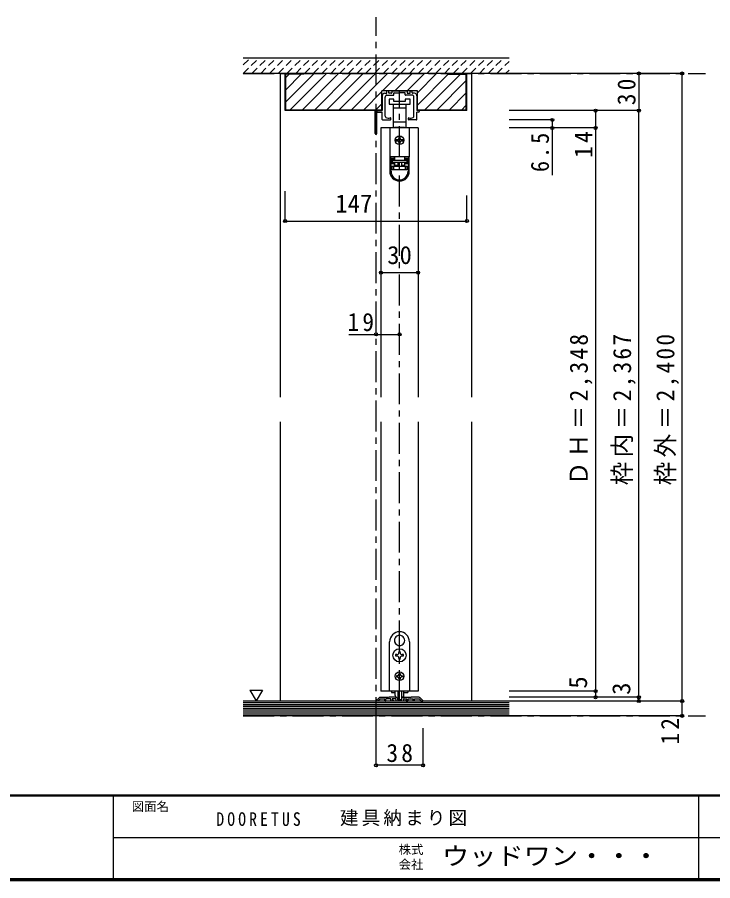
# Model space of a CAD drawing. Units: millimetres at full size, sheet at 1:5; details may follow other scales. Extents: x -973 to 977, y -718 to 696.
# Drawn here: x -76 to 486, y -701 to -2 of the extents above; entities that cross this region are included whole.
import ezdxf
from ezdxf.enums import TextEntityAlignment as Align

# ---------------------------------------------------------------- set-up
doc = ezdxf.new("R2010")
doc.units = ezdxf.units.MM
doc.header["$LTSCALE"] = 5
doc.header["$PDMODE"] = 32
doc.header["$PDSIZE"] = 2.5
doc.linetypes.add('CHAIN1', pattern=[8, 5, -1, 1, -1])
doc.linetypes.add('DASHED1', pattern=[1.8, 1.2, -0.6])
for name, color, linetype in [('0-1_通り芯', 4, 'CHAIN1'), ('0-3_仕上げ', 2, 'Continuous'), ('0-4_枠', 3, 'Continuous'), ('0-6_扉', 6, 'Continuous'), ('0-7_金物', 7, 'Continuous'), ('0-A_文字', 7, 'Continuous'), ('0-B_寸法', 7, 'Continuous'), ('0-C_ハッチ', 4, 'DASHED1'), ('F-0_補助線', 7, 'Continuous'), ('F-1_枠', 6, 'Continuous'), ('F-A_文字', 7, 'Continuous')]:
    doc.layers.add(name, color=color, linetype=linetype)
doc.styles.add('ＭＳ ゴシック', font='')
doc.styles.get('ＭＳ ゴシック').set_extended_font_data('MS Gothic')

# ---------------------------------------------------------------- blocks, each defined once
blk = doc.blocks.new('03')
at = {"layer": '0-B_寸法'}
for p, q in [((-11.079, 7.476), (-9.529, 7.476)), ((-9.229, 7.776), (-9.229, 9.176)), ((-8.029, 9.476), (-8.929, 9.476)), ((-7.729, 7.776), (-7.729, 9.176)), ((-5.529, 7.476), (-7.429, 7.476)), ((-5.229, 9.176), (-5.229, 7.776)), ((-4.929, 9.476), (6.771, 9.476)), ((-3.729, 6.276), (-3.729, 7.676)), ((-3.429, 7.976), (0.621, 7.976)), ((0.921, 8.276), (0.621, 7.976)), ((0.921, 8.276), (1.221, 7.976)), ((5.271, 7.976), (1.221, 7.976)), ((5.571, 6.276), (5.571, 7.676)), ((7.071, 9.176), (7.071, 7.776)), ((7.371, 7.476), (9.271, 7.476)), ((9.571, 7.776), (9.571, 9.176)), ((9.871, 9.476), (10.771, 9.476)), ((11.071, 7.776), (11.071, 9.176)), ((12.921, 7.476), (11.371, 7.476)), ((-13.079, 5.476), (-13.079, -6.524)), ((-10.679, -11.096), (-10.679, 4.476)), ((-9.229, 5.976), (-4.029, 5.976)), ((11.071, 5.976), (5.871, 5.976)), ((12.521, -11.096), (12.521, 4.476)), ((14.921, 5.476), (14.921, -6.524)), ((-18.179, -6.524), (-13.079, -6.524)), ((16.321, -6.524), (14.921, -6.524)), ((-18.679, -25.124), (-18.679, -7.024)), ((-17.479, -25.124), (-17.479, -8.224)), ((-16.979, -7.724), (-13.079, -7.724)), ((-13.079, -13.724), (-13.079, -7.724)), ((-6.229, -13.724), (-6.229, -12.649)), ((8.071, -13.724), (8.071, -12.649)), ((16.321, -7.724), (14.921, -7.724)), ((14.921, -13.724), (14.921, -7.724)), ((-12.779, -14.024), (-6.529, -14.024)), ((14.621, -14.024), (8.371, -14.024))]:
    blk.add_line(p, q, dxfattribs=at)
for centre, radius, start, end in [((-11.079, 5.476), 2, 90, 180), ((-9.529, 7.776), 0.3, 270, 0), ((-8.929, 9.176), 0.3, 90, 180), ((-8.029, 9.176), 0.3, 0, 90), ((-7.429, 7.776), 0.3, 180, 270), ((-5.529, 7.776), 0.3, 270, 0), ((-4.929, 9.176), 0.3, 90, 180), ((-3.429, 7.676), 0.3, 90, 180), ((5.271, 7.676), 0.3, 0, 90), ((6.771, 9.176), 0.3, 0, 90), ((7.371, 7.776), 0.3, 180, 270), ((9.271, 7.776), 0.3, 270, 0), ((9.871, 9.176), 0.3, 90, 180), ((10.771, 9.176), 0.3, 0, 90), ((11.371, 7.776), 0.3, 180, 270), ((12.921, 5.476), 2, 0, 90), ((-9.229, 4.476), 1.5, 90, 180), ((-4.029, 6.276), 0.3, 270, 0), ((5.871, 6.276), 0.3, 180, 270), ((11.071, 4.476), 1.5, 0, 90), ((-18.179, -7.024), 0.5, 90, 180), ((16.321, -7.124), 0.6, 0, 90), ((-16.979, -8.224), 0.5, 90, 180), ((-12.779, -13.724), 0.3, 180, 270), ((-9.679, -11.096), 1, 180, 243.25632), ((-7.879, -7.524), 5, 243.25632, 284.75682), ((-6.529, -12.649), 0.3, 0, 104.75682), ((-6.529, -13.724), 0.3, 270, 0), ((8.371, -12.649), 0.3, 75.24318, 180), ((8.371, -13.724), 0.3, 180, 270), ((9.721, -7.524), 5, 255.24318, 296.74368), ((11.521, -11.096), 1, 296.74368, 0), ((14.621, -13.724), 0.3, 270, 0), ((16.321, -7.124), 0.6, 270, 0), ((-18.079, -25.124), 0.6, 180, 0)]:
    blk.add_arc(centre, radius, start, end, dxfattribs=at)
blk = doc.blocks.new('下荷重(戸車)')
at = {"layer": '0-7_金物'}
for p, q in [((8.5, 37.107), (4.5, 37.107)), ((-5.25, 30.107), (0, 30.107)), ((0, 30.107), (5.25, 30.107)), ((5.25, 30.107), (5.25, 33.107)), ((5.25, 18.507), (5.25, 30.107)), ((0, 18.507), (-5.25, 18.507)), ((-5.25, 18.507), (-5.25, 14.107)), ((-5.25, 14.107), (-4, 14.107)), ((-4, 14.107), (-4, 13.807)), ((4, 14.107), (-4, 14.107)), ((5.25, 18.507), (0, 18.507)), ((4, 14.107), (5.25, 14.107)), ((4, 13.807), (4, 14.107)), ((5.25, 14.107), (5.25, 18.507)), ((7.9, 13.807), (-7.9, 13.807)), ((-7.9, 13.807), (-7.9, -9.493)), ((7.9, 13.807), (7.9, -9.493)), ((-1.5, 4.307), (-2.5, 4.307)), ((-2.5, 3.307), (-1.5, 3.307)), ((-0.5, 6.307), (-0.5, 5.307)), ((-0.5, 2.307), (-0.5, 1.307)), ((0.5, 5.307), (0.5, 6.307)), ((0.5, 1.307), (0.5, 2.307)), ((2.5, 4.307), (1.5, 4.307)), ((1.5, 3.307), (2.5, 3.307)), ((7.9, -9.493), (-7.9, -9.493)), ((-7.9, -9.493), (-7.9, -9.593)), ((-6.9, -9.593), (-7.9, -9.593)), ((-7.9, -9.593), (-7.9, -21.293)), ((-4.2, -9.593), (-6.9, -9.593)), ((-6.9, -21.293), (-6.9, -9.593)), ((-6.1, -10.593), (-6.1, -15.293)), ((-6.1, -10.593), (-4.2, -10.593)), ((-5.9, -11.693), (-5.9, -12.193)), ((-4, -11.693), (-5.9, -11.693)), ((-5.9, -12.193), (5.9, -12.193)), ((-5.9, -14.193), (-5.9, -12.193)), ((-4.9, -9.593), (-4.9, -9.493)), ((-4.2, -9.593), (-4.2, -10.593)), ((-4, -11.693), (-4, -9.493)), ((4, -9.493), (4, -11.693)), ((5.9, -11.693), (4, -11.693)), ((6.9, -9.593), (4.2, -9.593)), ((4.2, -10.593), (4.2, -9.593)), ((4.2, -11.593), (4.2, -10.593)), ((4.2, -10.593), (6.1, -10.593)), ((6.1, -11.593), (4.2, -11.593)), ((4.9, -9.493), (4.9, -9.593)), ((5.9, -12.193), (5.9, -11.693)), ((5.9, -12.193), (5.9, -14.193)), ((6.1, -15.293), (6.1, -10.593)), ((6.9, -9.593), (6.9, -21.293)), ((7.9, -9.593), (6.9, -9.593)), ((7.9, -9.493), (7.9, -9.593)), ((7.9, -21.293), (7.9, -9.593)), ((-6.1, -14.293), (-4.2, -14.293)), ((-4.2, -15.293), (-6.1, -15.293)), ((5.9, -14.193), (-5.9, -14.193)), ((-5.9, -17.193), (-4.9, -17.193)), ((-4.9, -17.193), (4.9, -17.193)), ((-4.9, -17.193), (-4.9, -20.193)), ((4.9, -20.193), (-4.9, -20.193)), ((-4.2, -14.293), (-4.2, -15.293)), ((-4.2, -15.293), (-4.2, -17.193)), ((-4, -16.193), (-4, -14.193)), ((-1.5, -14.193), (-1.5, -17.193)), ((1.5, -14.193), (1.5, -17.193)), ((1.5, -16.193), (4, -16.193)), ((6.1, -15.293), (4.2, -15.293)), ((4.2, -17.193), (4.2, -15.293)), ((4.9, -17.193), (5.9, -17.193)), ((5.9, -17.193), (5.9, -20.193))]:
    blk.add_line(p, q, dxfattribs=at)
for points in [[(-8.5, 33.107), (0, 33.107), (8.5, 33.107), (8.5, 37.107)], [(4.5, 37.107), (4.5, 35.107), (-4.5, 35.107), (-4.5, 37.107), (-8.5, 37.107), (-8.5, 33.107)], [(-5.25, 33.107), (-5.25, 30.107), (-5.25, 18.507)], [(-4.2, -10.593), (-4.2, -11.593), (-6.1, -11.593)], [(-4.9, -20.193), (-5.9, -20.193), (-5.9, -17.193)], [(-4, -17.193), (-4, -16.193), (-1.5, -16.193)], [(4, -14.193), (4, -16.193), (4, -17.193)], [(4.2, -15.293), (4.2, -14.293), (6.1, -14.293)], [(5.9, -20.193), (4.9, -20.193), (4.9, -17.193)]]:
    blk.add_lwpolyline(points, dxfattribs=at)
blk.add_circle((0, 3.807), 3.5, dxfattribs=at)
for centre, radius, start, end in [((-2.5, 3.807), 0.5, 90, 180), ((-2.5, 3.807), 0.5, 180, 270), ((-1.5, 5.307), 1, 270, 0), ((-1.5, 2.307), 1, 0, 90), ((0, 6.307), 0.5, 90, 180), ((0, 1.307), 0.5, 180, 270), ((0, 6.307), 0.5, 0, 90), ((0, 1.307), 0.5, 270, 0), ((1.5, 5.307), 1, 180, 270), ((1.5, 2.307), 1, 90, 180), ((2.5, 3.807), 0.5, 0, 90), ((2.5, 3.807), 0.5, 270, 0), ((0, -21.293), 7.9, 180, 0), ((0, -21.293), 6.9, 180, 0)]:
    blk.add_arc(centre, radius, start, end, dxfattribs=at)

msp = doc.modelspace()

# ---------------------------------------------------------------- linework, layer by layer
at = {"layer": '0-1_通り芯'}
for p, q in [((214.153, -577.5), (214.153, -2.5)), ((106.653, -48), (480.653, -48)), ((233.153, -555.5), (233.153, -62)), ((106.653, -567.5), (480.653, -567.5))]:
    msp.add_line(p, q, dxfattribs=at)
at = {"layer": '0-3_仕上げ'}
for p, q in [((321.653, -555.5), (106.653, -555.5)), ((321.653, -567.5), (106.653, -567.5))]:
    msp.add_line(p, q, dxfattribs=at)
at = {"layer": '0-3_仕上げ', "color": 7}
for p, q in [((321.653, -557), (106.653, -557)), ((321.653, -558.5), (106.653, -558.5)), ((321.653, -560), (106.653, -560)), ((321.653, -561.5), (106.653, -561.5)), ((321.653, -563), (106.653, -563)), ((321.653, -564.5), (106.653, -564.5)), ((321.653, -566), (106.653, -566))]:
    msp.add_line(p, q, dxfattribs=at)
at = {"layer": '0-4_枠', "color": 4}
for p, q in [((136.653, -48), (140.653, -48)), ((136.653, -48), (136.653, -309.75)), ((291.653, -48), (287.653, -48)), ((291.653, -309.75), (291.653, -48)), ((136.653, -329.75), (136.653, -555.5)), ((291.653, -555.5), (291.653, -329.75))]:
    msp.add_line(p, q, dxfattribs=at)
at = {"layer": '0-4_枠'}
for p, q in [((140.653, -78), (140.653, -48)), ((287.653, -48), (140.653, -48)), ((141.153, -77.5), (141.153, -48.5)), ((155.653, -48.5), (141.153, -48.5)), ((155.653, -48), (155.653, -48.5)), ((272.653, -48.5), (272.653, -48)), ((272.653, -48.5), (287.153, -48.5)), ((287.153, -77.5), (287.153, -48.5)), ((287.653, -78), (287.653, -48)), ((218.753, -78), (218.753, -62)), ((247.553, -62), (218.753, -62)), ((247.553, -78), (247.553, -62)), ((218.753, -78), (140.653, -78)), ((218.753, -77.5), (141.153, -77.5)), ((287.153, -77.5), (247.553, -77.5)), ((287.653, -78), (247.553, -78))]:
    msp.add_line(p, q, dxfattribs=at)
at = {"layer": '0-6_扉'}
for p, q in [((248.153, -92), (218.153, -92)), ((218.153, -92), (218.153, -309.75)), ((248.153, -92), (248.153, -309.75)), ((218.153, -329.75), (218.153, -547.5)), ((248.153, -329.75), (248.153, -547.5)), ((248.153, -547.5), (218.153, -547.5))]:
    msp.add_line(p, q, dxfattribs=at)
at = {"layer": '0-7_金物'}
for p, q in [((233.054, -502.351), (233.153, -502.45)), ((233.252, -502.351), (233.153, -502.45)), ((225.153, -547.5), (225.153, -507.5)), ((229.511, -508.489), (229.646, -508.525)), ((229.609, -508.66), (229.646, -508.525)), ((236.795, -508.489), (236.66, -508.525)), ((236.697, -508.66), (236.66, -508.525)), ((241.153, -507.5), (241.153, -547.5)), ((232.653, -515.35), (232.653, -516.3)), ((233.653, -515.35), (232.653, -515.35)), ((233.653, -516.3), (233.653, -515.35)), ((230.953, -518), (230.003, -518)), ((230.003, -518), (230.003, -519)), ((230.003, -519), (230.953, -519)), ((233.653, -521.65), (233.653, -520.7)), ((236.303, -518), (235.353, -518)), ((235.353, -519), (236.303, -519)), ((236.303, -519), (236.303, -518)), ((231.353, -535), (230.753, -535)), ((230.753, -535), (230.753, -536)), ((230.753, -536), (231.353, -536)), ((232.653, -533.1), (233.653, -533.1)), ((232.653, -533.1), (232.653, -533.7)), ((232.653, -537.3), (232.653, -537.9)), ((233.653, -533.1), (233.653, -533.7)), ((233.653, -537.3), (233.653, -537.9)), ((234.953, -535), (235.553, -535)), ((233.653, -537.9), (232.653, -537.9)), ((241.153, -547.5), (225.153, -547.5)), ((226.553, -547.5), (226.553, -548.7)), ((226.553, -548.7), (229.685, -548.7)), ((229.653, -550.921), (229.653, -547.5)), ((231.653, -547.5), (231.653, -554.121)), ((234.653, -547.5), (234.653, -554.112)), ((236.621, -548.7), (239.753, -548.7)), ((236.653, -550.921), (236.653, -547.5)), ((239.753, -547.5), (239.753, -548.7)), ((234.353, -554.421), (231.953, -554.421))]:
    msp.add_line(p, q, dxfattribs=at)
at = {"layer": '0-7_金物', "color": 3}
for p, q in [((216.577, -552.793), (214.212, -555.159)), ((215.953, -555.5), (214.353, -555.5)), ((216.153, -554.914), (217.367, -553.7)), ((216.153, -555.3), (216.153, -554.914)), ((217.284, -552.5), (223.853, -552.5)), ((217.367, -553.7), (221.153, -553.7)), ((221.153, -555.2), (221.153, -553.7)), ((221.453, -555.5), (221.853, -555.5)), ((222.153, -555.2), (222.153, -553.7)), ((229.924, -552.5), (224.453, -552.5)), ((227.753, -555.5), (226.453, -555.5)), ((229.553, -553.7), (227.153, -553.7)), ((227.153, -553.7), (227.153, -554.7)), ((227.753, -554.7), (227.153, -554.7)), ((230.053, -554.2), (230.053, -555.2)), ((230.078, -552.524), (231.207, -552.888)), ((235.953, -555.5), (230.353, -555.5)), ((231.553, -553.364), (231.553, -554.4)), ((231.853, -554.7), (234.453, -554.7)), ((234.753, -553.364), (234.753, -554.4)), ((236.228, -552.524), (235.1, -552.888)), ((236.253, -554.2), (236.253, -555.2)), ((236.382, -552.5), (241.853, -552.5)), ((236.753, -553.7), (239.153, -553.7)), ((238.553, -554.7), (239.153, -554.7)), ((238.553, -555.5), (239.853, -555.5)), ((239.153, -553.7), (239.153, -554.7)), ((240.153, -555.2), (240.153, -553.7)), ((240.153, -553.7), (244.153, -553.7)), ((249.022, -552.5), (242.453, -552.5)), ((244.153, -555.2), (244.153, -553.7)), ((244.853, -555.5), (244.453, -555.5)), ((245.153, -553.7), (248.939, -553.7)), ((245.153, -555.2), (245.153, -553.7)), ((250.153, -554.914), (248.939, -553.7)), ((249.729, -552.793), (252.094, -555.159)), ((250.153, -555.3), (250.153, -554.914)), ((250.353, -555.5), (251.953, -555.5))]:
    msp.add_line(p, q, dxfattribs=at)
at = {"layer": '0-7_金物'}
for points in [[(232.653, -520.7), (232.653, -521.65), (233.653, -521.65)], [(235.553, -535), (235.553, -536), (234.953, -536)]]:
    msp.add_lwpolyline(points, dxfattribs=at)
at = {"layer": '0-7_金物', "color": 3}
for points in [[(226.153, -555.2), (226.153, -553.7), (222.153, -553.7)], [(223.853, -552.5), (224.153, -552.8), (224.453, -552.5)], [(242.453, -552.5), (242.153, -552.8), (241.853, -552.5)]]:
    msp.add_lwpolyline(points, dxfattribs=at)
at = {"layer": '0-7_金物'}
for centre, radius in [((233.153, -518.5), 5.35), ((233.153, -535.5), 3.5)]:
    msp.add_circle(centre, radius, dxfattribs=at)
for centre, radius, start, end in [((233.153, -507.5), 8, 0, 180), ((233.153, -506.5), 4.15, 91.3645, 208.6355), ((233.153, -506.5), 4.15, 331.3645, 88.6355), ((233.153, -506.5), 4.15, 211.3645, 328.6355), ((230.953, -516.3), 1.7, 270, 0), ((235.353, -516.3), 1.7, 180, 270), ((230.953, -520.7), 1.7, 0, 90), ((235.353, -520.7), 1.7, 90, 180), ((231.353, -533.7), 1.3, 270, 0), ((231.353, -537.3), 1.3, 0, 90), ((234.953, -533.7), 1.3, 180, 270), ((234.953, -537.3), 1.3, 90, 180), ((231.653, -550.921), 2, 180, 264.78409), ((234.653, -550.921), 2, 275.21591, 0), ((231.453, -553.112), 0.2, 0, 84.78409), ((231.953, -554.121), 0.3, 180, 270), ((234.353, -554.121), 0.3, 270, 0), ((234.853, -553.112), 0.2, 95.21591, 180)]:
    msp.add_arc(centre, radius, start, end, dxfattribs=at)
at = {"layer": '0-7_金物', "color": 3}
for centre, radius, start, end in [((214.353, -555.3), 0.2, 135, 270), ((215.953, -555.3), 0.2, 270, 0), ((217.284, -553.5), 1, 90, 135), ((221.453, -555.2), 0.3, 180, 270), ((221.853, -555.2), 0.3, 270, 0), ((226.453, -555.2), 0.3, 180, 270), ((227.753, -555.1), 0.4, 0, 90), ((227.753, -555.1), 0.4, 270, 0), ((229.553, -554.2), 0.5, 0, 90), ((229.924, -553), 0.5, 72.1213, 90), ((230.353, -555.2), 0.3, 180, 270), ((231.053, -553.364), 0.5, 0, 72.1213), ((231.853, -554.4), 0.3, 180, 270), ((234.453, -554.4), 0.3, 270, 0), ((235.253, -553.364), 0.5, 107.8787, 180), ((235.953, -555.2), 0.3, 270, 0), ((236.382, -553), 0.5, 90, 107.8787), ((236.753, -554.2), 0.5, 90, 180), ((238.553, -555.1), 0.4, 90, 180), ((238.553, -555.1), 0.4, 180, 270), ((239.853, -555.2), 0.3, 270, 0), ((244.453, -555.2), 0.3, 180, 270), ((244.853, -555.2), 0.3, 270, 0), ((249.022, -553.5), 1, 45, 90), ((250.353, -555.3), 0.2, 180, 270), ((251.953, -555.3), 0.2, 270, 45)]:
    msp.add_arc(centre, radius, start, end, dxfattribs=at)
at = {"layer": '0-A_文字'}
msp.add_line((112.218, -546.686), (117.218, -555.347), dxfattribs=at)
msp.add_lwpolyline([(112.218, -546.686), (122.218, -546.686), (117.218, -555.347)], dxfattribs=at)
at = {"layer": '0-B_寸法', "color": 4, "linetype": 'DASHED1'}
for p, q in [((106.653, -41.037), (112.19, -35.5)), ((106.761, -48), (119.261, -35.5)), ((113.832, -48), (126.332, -35.5)), ((120.904, -48), (133.404, -35.5)), ((127.975, -48), (140.475, -35.5)), ((135.046, -48), (147.546, -35.5)), ((142.117, -48), (154.617, -35.5)), ((149.188, -48), (161.688, -35.5)), ((156.259, -48), (168.759, -35.5)), ((163.33, -48), (175.83, -35.5)), ((170.401, -48), (182.901, -35.5)), ((177.472, -48), (189.972, -35.5)), ((184.543, -48), (197.043, -35.5)), ((191.614, -48), (204.114, -35.5)), ((198.685, -48), (211.185, -35.5)), ((205.756, -48), (218.256, -35.5)), ((212.827, -48), (225.327, -35.5)), ((219.899, -48), (232.399, -35.5)), ((226.97, -48), (239.47, -35.5)), ((234.041, -48), (246.541, -35.5)), ((241.112, -48), (253.612, -35.5)), ((248.183, -48), (260.683, -35.5)), ((255.254, -48), (267.754, -35.5)), ((262.325, -48), (274.825, -35.5)), ((269.396, -48), (281.896, -35.5)), ((276.467, -48), (288.967, -35.5)), ((283.538, -48), (296.038, -35.5)), ((290.609, -48), (303.109, -35.5)), ((297.68, -48), (310.18, -35.5)), ((304.751, -48), (317.251, -35.5)), ((311.822, -48), (321.653, -38.169)), ((318.893, -48), (321.653, -45.24))]:
    msp.add_line(p, q, dxfattribs=at)
at = {"layer": '0-B_寸法', "color": 2}
for p, q in [((321.653, -35.5), (106.653, -35.5)), ((321.653, -48), (106.653, -48))]:
    msp.add_line(p, q, dxfattribs=at)
at = {"layer": '0-B_寸法', "color": 4}
for p, q in [((461.653, -48), (321.653, -48)), ((426.653, -48), (426.653, -78)), ((461.653, -555.5), (461.653, -48)), ((426.653, -78), (321.653, -78)), ((391.653, -78), (391.653, -92)), ((426.653, -552.5), (426.653, -78)), ((356.653, -85.5), (321.653, -85.5)), ((356.653, -85.5), (356.653, -130.239)), ((391.653, -92), (321.653, -92)), ((391.653, -92), (391.653, -547.5)), ((140.653, -167.304), (140.653, -143.246)), ((287.653, -167.304), (287.653, -146.746)), ((140.653, -167.304), (287.653, -167.304)), ((218.153, -209), (248.153, -209)), ((192.153, -259), (233.153, -259)), ((391.653, -547.5), (321.653, -547.5)), ((391.653, -547.5), (391.653, -552.5)), ((426.653, -552.5), (321.653, -552.5)), ((461.653, -555.5), (321.653, -555.5)), ((426.653, -555.5), (426.653, -552.5)), ((461.653, -567.5), (461.653, -555.5)), ((461.653, -567.5), (321.653, -567.5)), ((214.153, -607.5), (214.153, -577.5)), ((252.153, -607.5), (252.153, -577.5)), ((252.153, -607.5), (214.153, -607.5))]:
    msp.add_line(p, q, dxfattribs=at)
at = {"layer": '0-B_寸法'}
for p in [(426.653, -48), (461.653, -48), (391.653, -78), (426.653, -78), (356.653, -85.5), (356.653, -92), (391.653, -92), (140.653, -167.304), (287.653, -167.304), (218.153, -209), (248.153, -209), (214.153, -259), (233.153, -259), (391.653, -547.5), (391.653, -552.5), (426.653, -552.5), (426.653, -555.5), (461.653, -555.5), (461.653, -567.5), (214.153, -607.5), (252.153, -607.5)]:
    msp.add_point(p, dxfattribs=at)
at = {"layer": '0-C_ハッチ', "linetype": 'Continuous'}
for p, q in [((141.153, -70.972), (164.125, -48)), ((141.153, -51.173), (143.826, -48.5)), ((141.153, -61.073), (153.726, -48.5)), ((144.525, -77.5), (174.025, -48)), ((154.424, -77.5), (183.924, -48)), ((164.324, -77.5), (193.824, -48)), ((203.723, -48), (174.223, -77.5)), ((184.123, -77.5), (213.623, -48)), ((194.022, -77.5), (223.522, -48)), ((219.422, -62), (233.422, -48)), ((229.321, -62), (243.321, -48)), ((239.221, -62), (253.221, -48)), ((247.553, -63.567), (263.12, -48)), ((247.553, -73.467), (272.653, -48.367)), ((282.419, -48.5), (253.419, -77.5)), ((263.319, -77.5), (287.153, -53.666)), ((203.922, -77.5), (218.753, -62.669)), ((273.218, -77.5), (287.153, -63.565)), ((213.821, -77.5), (218.753, -72.568)), ((283.118, -77.5), (287.153, -73.465))]:
    msp.add_line(p, q, dxfattribs=at)
at = {"layer": 'F-1_枠'}
for p, q in [((976.653, -631.667), (-973.347, -631.667)), ((976.653, -632.5), (-973.347, -632.5)), ((1.653, -632.5), (1.653, -699.167)), ((474.986, -632.5), (474.986, -699.167)), ((1.653, -665.833), (974.986, -665.834)), ((976.653, -699.167), (-973.347, -699.167)), ((976.653, -700), (-973.347, -700)), ((976.653, -700.833), (-973.347, -700.833))]:
    msp.add_line(p, q, dxfattribs=at)

# ---------------------------------------------------------------- block references
at = {"layer": '0-7_金物'}
for name, p in [('03', (232.232, -71.476)), ('下荷重(戸車)', (233.153, -105.807))]:
    msp.add_blockref(name, p, dxfattribs=at)

# ---------------------------------------------------------------- texts
at = {"layer": '0-B_寸法', "style": 'ＭＳ ゴシック'}
for s, p in [('147', (181.224, -164.804)), ('30', (223.153, -206.5))]:
    msp.add_text(s, height=14.66, dxfattribs=at).set_placement(p, align=Align.BOTTOM_LEFT)
for s, p in [('5', (389.153, -545.5)), ('3', (424.153, -550.5))]:
    msp.add_text(s, height=14.66, rotation=90, dxfattribs=at).set_placement(p, align=Align.BOTTOM_LEFT)
at = {"layer": '0-B_寸法', "char_height": 14.66, "attachment_point": 7, "rotation": 90, "style": 'ＭＳ ゴシック'}
for s, insert in [('\\T1.27;\\W0.95;30', (424.153, -73.625)), ('\\T1.27;\\W0.9;6.5', (354.153, -127.678)), ('\\T1.27;\\W0.95;14', (389.153, -116.141)), ('\\T1.19;\\W0.95;ＤＨ＝2,348', (389.153, -381)), ('\\T1.19;\\W0.95;枠内＝2,367', (424.153, -381)), ('\\T1.19;\\W0.95;枠外＝2,400', (459.153, -381)), ('\\T1.27;\\W0.95;12', (459.153, -590.75))]:
    msp.add_mtext(s, dxfattribs=dict(at, insert=insert))
at = {"layer": '0-B_寸法', "char_height": 14.66, "attachment_point": 7, "style": 'ＭＳ ゴシック'}
for s, insert in [('\\T1.27;\\W0.95;19', (191.028, -256.5)), ('\\T1.27;\\W0.95;38', (222.528, -605))]:
    msp.add_mtext(s, dxfattribs=dict(at, insert=insert))
at = {"layer": 'F-0_補助線', "char_height": 11, "attachment_point": 7, "style": 'ＭＳ ゴシック'}
for s, insert in [('\\T1.39;\\W0.85;DOORETUS', (84.986, -656.667)), ('\\T1.17;建具納まり図', (184.986, -656.667))]:
    msp.add_mtext(s, dxfattribs=dict(at, insert=insert))
at = {"layer": 'F-A_文字', "style": 'ＭＳ ゴシック'}
for s, p in [('図面名', (16.653, -646.667)), ('株式', (232.486, -681.5)), ('会社', (232.486, -693.5))]:
    msp.add_text(s, height=7.331, dxfattribs=at).set_placement(p, align=Align.BOTTOM_LEFT)
at = {"layer": 'F-A_文字', "style": 'ＭＳ ゴシック', "width": 1.1}
msp.add_text('ウッドワン・・・', height=14.66, dxfattribs=at).set_placement((267.486, -692.5), align=Align.BOTTOM_LEFT)

doc.saveas('drawing.dxf')
